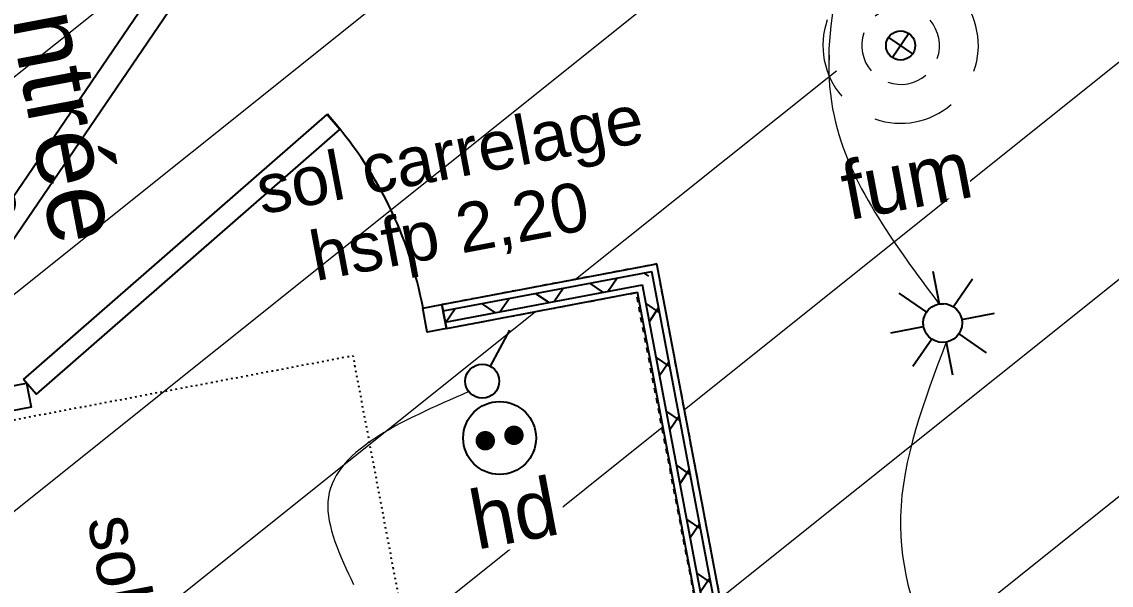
# Model space of a CAD drawing. Header units: centimetres. Extents: x 187368 to 251255, y -383447 to -322514.
# Drawn here: x 206493 to 208735, y -369109 to -367949 of the extents above; entities that cross this region are included whole.
import ezdxf

# ---------------------------------------------------------------- set-up
doc = ezdxf.new("R2010")
doc.units = ezdxf.units.CM
doc.linetypes.add('Style de ligne -1', pattern=[0.41664, 0.20828, -0.20836])
doc.linetypes.add('Style de ligne -5', pattern=[0.20828, 0.069425, -0.138855])
doc.layers.get('0').update_dxf_attribs({"color": 252})
doc.layers.add('3-BAT C-Niveau 2', color=252, linetype='Continuous')
doc.layers.add('prlm-ELEC-CFO', color=1, linetype='Continuous', lineweight=25)
doc.layers.add('prlm-ELEC-SSI', color=1, linetype='Continuous', lineweight=25)
doc.styles.add('Helvetica', font='arial.ttf')
doc.styles.add('prlm-elec-cfo', font='comic.ttf', dxfattribs={"height": 12})
doc.styles.add('prlm-elec-ssi', font='comic.ttf', dxfattribs={"height": 12})

# ---------------------------------------------------------------- blocks, each defined once
blk = doc.blocks.new('xi.fum')
at = {"color": 0}
blk.add_wipeout([(-10.61, -10.61), (-15, 0), (-10.61, 10.61), (0, 15), (10.61, 10.61), (15, 0), (10.61, -10.61), (0, -15)], dxfattribs=at).dxf.layer = 'prlm-ELEC-SSI'
at = {"layer": 'prlm-ELEC-SSI', "color": 0}
for points in [[(-2.12, 2.12), (2.12, -2.12)], [(2.12, 2.12), (-2.12, -2.12)]]:
    blk.add_lwpolyline(points, dxfattribs=at)
blk.add_circle((0, 0), 3, dxfattribs=at)
at = {"layer": 'prlm-ELEC-SSI', "color": 0, "lineweight": 13}
for radius, start, end in [(16, 60, 120), (16, 150, 210), (8, 60, 120), (16, 330, 30), (8, 150, 210), (8, 330, 30), (8, 240, 300), (16, 240, 300)]:
    blk.add_arc((0, 0), radius, start, end, dxfattribs=at)
blk = doc.blocks.new('xi.PCHD')
at = {"color": 0, "lineweight": 5}
blk.add_wipeout([(-7.5, -7.5), (7.5, -7.5), (7.5, 7.5), (-7.5, 7.5)], dxfattribs=at).dxf.layer = 'prlm-ELEC-CFO'
at = {"layer": 'prlm-ELEC-CFO', "color": 0, "linetype": 'ByBlock', "lineweight": 5, "const_width": 2}
for points in [[(-4, 0, 1), (-2, 0, 1)], [(2, 0, 1), (4, 0, 1)]]:
    blk.add_lwpolyline(points, format="xyb", close=True, dxfattribs=at)
at = {"layer": 'prlm-ELEC-CFO', "color": 0, "linetype": 'ByBlock', "lineweight": -2}
blk.add_circle((0, 0), 7.5, dxfattribs=at)
blk = doc.blocks.new('xi.SA')
at = {"layer": 'prlm-ELEC-CFO', "color": 0}
blk.add_lwpolyline([(0.2, -1.28), (5.5, 5.28)], dxfattribs=at)
blk.add_circle((-2, -4), 3.5, dxfattribs=at)
blk = doc.blocks.new('xi.SPOT')
at = {"color": 0, "lineweight": 5}
blk.add_wipeout([(-4, 0), (-2.83, -2.83), (0, -4), (2.83, -2.83), (4, 0), (2.83, 2.83), (0, 4), (-2.83, 2.83)], dxfattribs=at).dxf.layer = 'prlm-ELEC-CFO'
at = {"layer": 'prlm-ELEC-CFO', "color": 0, "linetype": 'ByBlock', "lineweight": -2, "flags": 128}
for points in [[(0, 10.88), (0, 4)], [(-7.69, 7.69), (-2.83, 2.83)], [(7.69, 7.69), (2.83, 2.83)], [(-10.88, 0), (-4, 0)], [(4, 0), (10.88, 0)], [(-2.83, -2.83), (-7.69, -7.69)], [(0, -4), (0, -10.88)], [(2.83, -2.83), (7.69, -7.69)]]:
    blk.add_lwpolyline(points, dxfattribs=at)
at = {"layer": 'prlm-ELEC-CFO', "color": 0, "linetype": 'ByBlock', "lineweight": -2}
blk.add_circle((0, 0), 4, dxfattribs=at)

msp = doc.modelspace()

# ---------------------------------------------------------------- hatches: boundary and pattern name
at = {"linetype": 'Continuous'}
h = msp.add_hatch(dxfattribs=at)
h.set_pattern_fill('02_ISOLANT', color=256, scale=10, angle=10.7236, style=0, pattern_type=2)
h.set_pattern_definition([(55.723595, (66931.62, 115456.28), (-66.106423, 45.054865), []), (145.723595, (66931.62, 115456.28), (45.054865, 66.106423), [])])
h.paths.add_polyline_path([(207360.1, -368543.9), (207364.6, -368567.5), (207770.5, -368490.6), (207789.6, -368462.6)])
h = msp.add_hatch(dxfattribs=at)
h.set_pattern_fill('02_ISOLANT', color=256, scale=10, angle=100.7281, style=0, pattern_type=2)
h.set_pattern_definition([(145.728125, (66931.62, 115456.28), (-45.049638, -66.109985), []), (235.728125, (66931.62, 115456.28), (-66.109985, 45.049638), [])])
h.paths.add_polyline_path([(208094.4, -370200.4), (208124.3, -370228.9), (207789.6, -368462.6), (207770.5, -368490.6)])
at = {"layer": '3-BAT C-Niveau 2', "linetype": 'Continuous', "lineweight": 18}
h = msp.add_hatch(dxfattribs=at)
h.set_pattern_fill('BA 13', color=256, scale=10, style=0, pattern_type=2)
h.set_pattern_definition([(218.65981, (66931.62, 115456.3), (-199.24783, 287.75041), [])])
h.paths.add_polyline_path([(209552.1, -371316.9), (209743.8, -372329.3), (207860.1, -372686.1), (207959.7, -373212.2), (207319.7, -373333.4), (207206.1, -372733.7), (207207.2, -372733.5), (206861.1, -370906), (208217.1, -370649.2), (207800, -368447.4), (207357.8, -368531.1), (207367.1, -368580.2), (207757, -368506.4), (208005.7, -369801.7), (206629.7, -370062.3), (206083.9, -367180), (207506.7, -366910.5), (207370.5, -366191.4), (208538.9, -365970.1), (208960.7, -368197.6), (208961.4, -368197.5), (208970.7, -368247), (209628.9, -368121.9), (209917.3, -369644.7), (210076, -369614.5), (210235.7, -370452.6), (209951.7, -370506.7), (209951.7, -370506.4), (209614.1, -370570.3), (209623.7, -370619.3), (210085.3, -370531.9), (210210.4, -371192.3)])

# ---------------------------------------------------------------- linework, layer by layer
at = {"linetype": 'Continuous'}
for p, q in [((206340.5, -368506.2), (206859, -367745.4)), ((206910.4, -367758.9), (206371.8, -368549.1)), ((207357.7, -368531.1), (207800, -368447.4)), ((207360.1, -368543.9), (207789.6, -368462.6)), ((207360.1, -368543.9), (207789.6, -368462.6)), ((208124.3, -370228.9), (207789.6, -368462.6)), ((208124.3, -370228.9), (207789.6, -368462.6)), ((207364.6, -368567.5), (207770.5, -368490.6)), ((207364.6, -368567.5), (207770.5, -368490.6)), ((208078.3, -370184.9), (207760.1, -368505.8)), ((208094.4, -370200.4), (207770.5, -368490.6)), ((208094.4, -370200.4), (207770.5, -368490.6))]:
    msp.add_line(p, q, dxfattribs=at)
at = {"linetype": 'Continuous', "lineweight": 25}
for p, q in [((207357.7, -368531.1), (207800, -368447.4)), ((208140.4, -370244.4), (207800, -368447.4)), ((207367, -368580.2), (207760.1, -368505.8)), ((208078.3, -370184.9), (207760.1, -368505.8)), ((207367, -368580.2), (207357.7, -368531.1))]:
    msp.add_line(p, q, dxfattribs=at)
at = {"linetype": 'Continuous', "flags": 128}
for points in [[(206496.3, -368685.5), (207121.6, -368139.7), (207147.9, -368169.8), (206522.6, -368715.6)], [(207318.4, -368538.6), (207357.7, -368531.1), (207367, -368580.2), (207327.7, -368587.7)], [(206463.6, -368700.4), (206502.9, -368693), (206512.2, -368742.1), (206472.9, -368749.6)]]:
    msp.add_lwpolyline(points, close=True, dxfattribs=at)
at = {"linetype": 'Style de ligne -5', "ltscale": 50.8, "flags": 128}
msp.add_lwpolyline([(207416.2, -369913.4), (206630.2, -370062.2), (206388.3, -368784.9), (207174.3, -368636.1)], close=True, dxfattribs=at)
at = {"linetype": 'Continuous'}
msp.add_arc((206502.9, -368693), 830.5, 10.7236, 41.8067, dxfattribs=at)
at = {"layer": '3-BAT C-Niveau 2', "linetype": 'Style de ligne -1', "ltscale": 50.8, "flags": 128}
msp.add_lwpolyline([(209552.1, -371316.9), (209743.8, -372329.3), (207860.1, -372686.1), (207959.7, -373212.2), (207319.7, -373333.4), (207206.1, -372733.7), (207207.2, -372733.5), (206861.1, -370906), (208217.1, -370649.2), (207800, -368447.4), (207357.8, -368531.1), (207367.1, -368580.2), (207757, -368506.4), (208005.7, -369801.7), (206629.7, -370062.3), (206083.9, -367180), (207506.7, -366910.5), (207370.5, -366191.4), (208538.9, -365970.1), (208960.7, -368197.6), (208961.4, -368197.5), (208970.7, -368247), (209628.9, -368121.9), (209917.3, -369644.7), (210076, -369614.5), (210235.7, -370452.6), (209951.7, -370506.7), (209951.7, -370506.4), (209614.1, -370570.3), (209623.7, -370619.3), (210085.3, -370531.9), (210210.4, -371192.3)], close=True, dxfattribs=at)
at = {"layer": 'prlm-ELEC-CFO', "lineweight": 13}
msp.add_spline([(208395.8, -368608.2), (208301.7, -368967.3), (208569.9, -369591.9)], degree=3, dxfattribs=at)

# ---------------------------------------------------------------- texts
at = {"attachment_point": 2, "line_spacing_factor": 0.834288, "style": 'Helvetica'}
for s, insert, char_height, rotation in [('Entrée\\P{\\H0.6752x;8,66m2}\\P', (206648.4, -368080.8), 151.309, 280.7236), ('sol carrelage', (207364.2, -368171.5), 100.872, 10.7236), ('hsfp 2,20', (207363.5, -368329.8), 100.87, 10.7236), ('sol carrelage', (206801.9, -369351.7), 100.872, 280.7236)]:
    msp.add_mtext(s, dxfattribs=dict(at, insert=insert, char_height=char_height, rotation=rotation))

# ---------------------------------------------------------------- next in the draw order: block references
at = {"layer": 'prlm-ELEC-SSI', "xscale": 10, "yscale": 10, "zscale": 10, "rotation": 10.72360141139323}
msp.add_blockref('xi.fum', (208301.9, -367997.8), dxfattribs=at)

# ---------------------------------------------------------------- next in the draw order: texts
at = {"layer": 'prlm-ELEC-CFO', "lineweight": 20, "insert": (207505.9, -368961.2), "char_height": 120, "attachment_point": 5, "rotation": 10.7236, "line_spacing_factor": 0.8, "style": 'prlm-elec-cfo', "bg_fill": 3, "box_fill_scale": 1.1, "bg_fill_color": 256, "bg_fill_transparency": 0}
msp.add_mtext('hd', dxfattribs=at)
at = {"layer": 'prlm-ELEC-SSI', "lineweight": 20, "insert": (208302.8, -368215.1), "char_height": 120, "attachment_point": 2, "rotation": 10.7236, "line_spacing_factor": 0.8, "style": 'prlm-elec-ssi', "bg_fill": 3, "box_fill_scale": 0.95, "bg_fill_color": 256, "bg_fill_transparency": 0}
msp.add_mtext('fum', dxfattribs=at)

# ---------------------------------------------------------------- next in the draw order: linework, layer by layer
at = {"layer": 'prlm-ELEC-CFO', "lineweight": 13}
msp.add_spline([(208235.1, -367631.6), (208164.8, -368142.8), (208380.9, -368529.6)], degree=3, dxfattribs=at)

# ---------------------------------------------------------------- next in the draw order: block references
at = {"layer": 'prlm-ELEC-CFO', "xscale": 10, "yscale": 10, "zscale": 10, "rotation": 10.72360141139323}
msp.add_blockref('xi.PCHD', (207476.5, -368805.7), dxfattribs=at)

# ---------------------------------------------------------------- next in the draw order: linework, layer by layer
at = {"layer": 'prlm-ELEC-CFO', "lineweight": 13}
msp.add_spline([(207413.3, -368710.3), (207123, -368936.8), (207175.9, -369107.6)], degree=3, dxfattribs=at)

# ---------------------------------------------------------------- next in the draw order: block references
at = {"layer": 'prlm-ELEC-CFO', "xscale": 10, "yscale": 10, "zscale": 10, "rotation": 10.72360141139323}
for name, p in [('xi.SPOT', (208388.4, -368568.9)), ('xi.SA', (207453.1, -368645.7))]:
    msp.add_blockref(name, p, dxfattribs=at)

doc.saveas('drawing.dxf')
